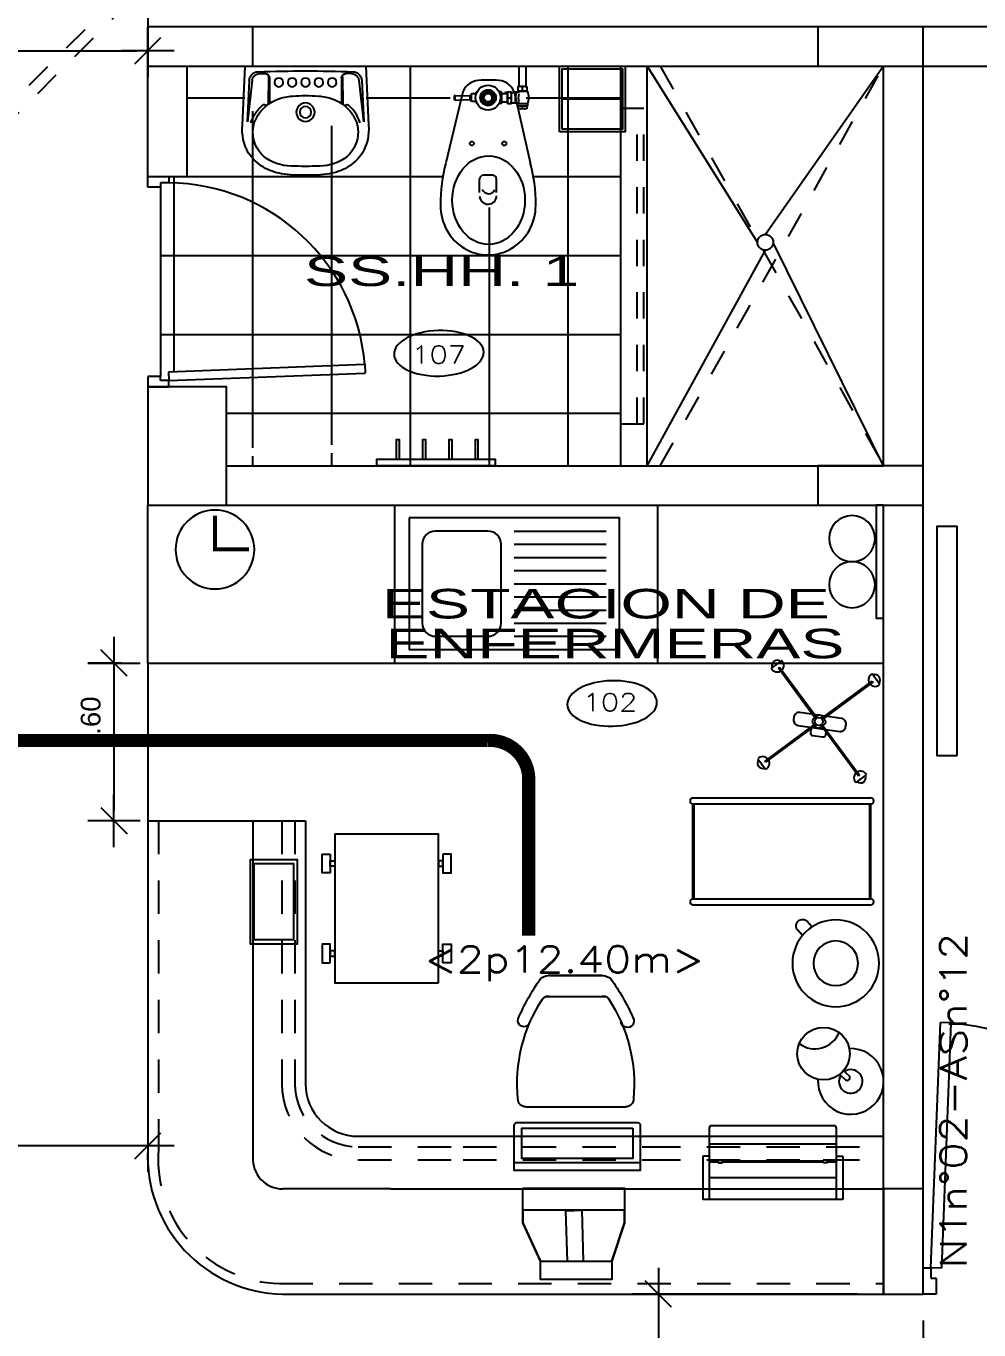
# Model space of a CAD drawing. Header units: millimetres. Extents: x 791 to 2661, y 209 to 602.
# Drawn here: x 1179.718 to 1183.344, y 525.993 to 530.952 of the extents above; entities that cross this region are included whole.
import ezdxf
from ezdxf.enums import TextEntityAlignment as Align

# ---------------------------------------------------------------- set-up
doc = ezdxf.new("R2010")
doc.units = ezdxf.units.MM
doc.header["$LTSCALE"] = 0.1
doc.header["$PDMODE"] = 3
for name, pattern in [('DASHED2', [9.525, 6.35, -3.175]), ('HIDDEN', [9.525, 6.35, -3.175]), ('TRAZOS2', [0.375, 0.25, -0.125])]:
    doc.linetypes.add(name, pattern=pattern)
for name, color, linetype in [('01', 1, 'Continuous'), ('02', 8, 'Continuous'), ('06', 1, 'Continuous'), ('1PROYECCIONES-01', 1, 'HIDDEN'), ('1TEXTO-05', 5, 'Continuous'), ('COLUMNAS', 1, 'Continuous'), ('cOTAS EVACUACION', 1, 'Continuous'), ('Equipamiento', 1, 'Continuous'), ('evacuacion', 70, 'TRAZOS2'), ('N-AMB', 2, 'Continuous'), ('Pisos', 253, 'Continuous'), ('Proyecciones', 9, 'HIDDEN'), ('Puertas', 1, 'Continuous'), ('Sanitarios', 1, 'Continuous'), ('texto seguridad', 120, 'Continuous'), ('Ventana alta', 1, 'DASHED2')]:
    doc.layers.add(name, color=color, linetype=linetype)
doc.styles.add('0', font='romans.SHX', dxfattribs={"width": 1.5})
doc.styles.add('LUNA', font='romans.shx', dxfattribs={"width": 1.5})
doc.styles.add('ROMANS', font='', dxfattribs={"oblique": 1, "height": 0.075})
doc.styles.get('ROMANS').set_extended_font_data('Arial')
doc.dimstyles.new('COTAS 50', dxfattribs={"dimscale": 2, "dimtxt": 1.5, "dimasz": 0.02, "dimexe": 0.05, "dimexo": 0.05, "dimgap": 0.025, "dimtad": 3, "dimzin": 4, "dimdsep": 46, "dimtxsty": 'ROMANS', "dimblk": 'LLL', "dimcen": 0, "dimdle": 0.18, "dimclrd": 256, "dimclre": 1, "dimclrt": 3, "dimadec": 0, "dimazin": 0, "dimtfac": 1, "dimtix": 1, "dimtofl": 0, "dimtmove": 1, "dimatfit": 3, "dimldrblk": 'OPEN90', "dimfxl": 0.18, "dimtolj": 1, "dimtzin": 0, "dimarcsym": 0})

# ---------------------------------------------------------------- blocks, each defined once
blk = doc.blocks.new('A$C75F00277')
at = {"layer": 'Puertas'}
for p, q in [((0, 0.95), (0, 1)), ((0, 1), (0.1, 1)), ((0.1, 1), (0.1, 0.97)), ((0.06, 0.95), (0, 0.95)), ((0.06, 0.97), (0.06, 0.95)), ((0.1, 0.97), (0.06, 0.97)), ((1.0317, 0.106), (0.0985, 0.07)), ((1.0317, 0.106), (1.0333, 0.066)), ((0, 0.05), (0, 0)), ((0.06, 0.05), (0, 0.05)), ((0.06, 0.03), (0.06, 0.05)), ((0.0985, 0.07), (0.1, 0.03)), ((0.1, 0.03), (1.0333, 0.066)), ((0, 0), (0.1, 0)), ((0.1, 0.03), (0.06, 0.03)), ((0.1, 0), (0.1, 0.03))]:
    blk.add_line(p, q, dxfattribs=at)
blk.add_arc((0.0923, 0.0274), 0.9427, 4.7817, 89.5347, dxfattribs=at)
blk = doc.blocks.new('A$C0E812A79')
at = {"layer": 'Puertas', "linetype": 'TRAZOS2', "ltscale": 3}
for p, q in [((0.0668, -0.0182, 0.005), (0.671, 0.5859, 0.005)), ((0.0986, -0.05, 0.005), (0.7028, 0.5541, 0.005)), ((1.7014, -0.05, 0.005), (1.0972, 0.5541, 0.005)), ((1.7332, -0.0182, 0.005), (1.129, 0.5859, 0.005))]:
    blk.add_line(p, q, dxfattribs=at)
at = {"layer": 'Puertas'}
for p, q in [((0.7028, 0.5541, 0.005), (0.671, 0.5859, 0.005)), ((1.0972, 0.5541, 0.005), (1.129, 0.5859, 0.005))]:
    blk.add_line(p, q, dxfattribs=at)
at = {"layer": 'Puertas', "ltscale": 3}
for p, q in [((0, -0.1), (0, 0)), ((0, 0), (0.03, 0)), ((0.03, 0), (0.03, -0.025)), ((1.8, 0), (1.77, 0)), ((1.77, 0), (1.77, -0.025)), ((1.8, -0.1), (1.8, 0)), ((0.03, -0.025), (0.03, -0.025)), ((0.03, -0.025), (0.03, -0.1)), ((0.035, -0.05, 0.005), (0.0668, -0.0182, 0.005)), ((0.0668, -0.0182, 0.005), (0.671, -0.6223, 0.005)), ((1.7332, -0.0182, 0.005), (1.129, -0.6223, 0.005)), ((1.765, -0.05, 0.005), (1.7332, -0.0182, 0.005)), ((1.77, -0.025), (1.77, -0.025)), ((1.77, -0.025), (1.77, -0.1)), ((0.6391, -0.6542, 0.005), (0.035, -0.05, 0.005)), ((1.1609, -0.6542, 0.005), (1.765, -0.05, 0.005)), ((0.03, -0.1), (0, -0.1)), ((1.77, -0.1), (1.8, -0.1)), ((0.671, -0.6223, 0.005), (0.6391, -0.6542, 0.005)), ((1.129, -0.6223, 0.005), (1.1609, -0.6542, 0.005))]:
    blk.add_line(p, q, dxfattribs=at)
at = {"layer": 'Puertas'}
for centre, start, end in [((-0.017, -0.0151, 0.015), 318.5651, 38.3383), ((1.817, -0.0151, 0.015), 141.6617, 221.4349)]:
    blk.add_arc(centre, 0.9176, start, end, dxfattribs=at)
blk = doc.blocks.new('A$C4FD81D01')
for p, q in [((-0.23, 0), (-0.2402, -0.2243)), ((0.23, 0), (-0.23, 0)), ((0.2402, -0.2243), (0.23, 0)), ((-0.1753, -0.028), (-0.1544, -0.028)), ((-0.1404, -0.0423), (-0.1424, -0.1417)), ((-0.1375, -0.045), (-0.1375, -0.1383)), ((0.1375, -0.045), (0.1375, -0.1383)), ((0.1404, -0.0423), (0.1424, -0.1417)), ((0.1753, -0.028), (0.1544, -0.028)), ((-0.2145, -0.0546), (-0.2216, -0.2119)), ((-0.2032, -0.0529), (-0.2208, -0.212)), ((0.2032, -0.0529), (0.2208, -0.212)), ((0.2145, -0.0546), (0.2216, -0.2119))]:
    blk.add_line(p, q)
for points in [[(-0.2072, -0.215, -0.005), (-0.2064, -0.212, -0.121292), (-0.166, -0.1504, -0.007977), (-0.1624, -0.1469)], [(0.2072, -0.215, 0.005), (0.2064, -0.212, 0.121292), (0.166, -0.1504, 0.007977), (0.1624, -0.1469)]]:
    blk.add_lwpolyline(points, format="xyb")
blk.add_lwpolyline([(-0.0496, -0.1137, 0.062677), (-0.1048, -0.1251, 0.110639), (-0.1576, -0.159, 0.120976), (-0.195, -0.2156, 0.061198), (-0.2, -0.25, 0.21707), (-0.1593, -0.342, 0.174983), (-0.0545, -0.3798, 0.010618), (0, -0.381, 0.010618), (0.0545, -0.3798, 0.174983), (0.1593, -0.342, 0.21707), (0.2, -0.25, 0.061198), (0.195, -0.2156, 0.120976), (0.1576, -0.159, 0.110639), (0.1048, -0.1251, 0.062677), (0.0496, -0.1137, 0.017583), (0, -0.112, 0.017583)], format="xyb", close=True)
for centre, radius in [((-0.1015, -0.0615), 0.0165), ((-0.051, -0.0615), 0.0165), ((0, -0.0615), 0.0165), ((0.051, -0.0615), 0.0165), ((0.1015, -0.0615), 0.0165), ((0, -0.175), 0.035), ((0, -0.175), 0.0215)]:
    blk.add_circle(centre, radius)
for centre, radius, start, end in [((-0.1795, -0.0561), 0.035, 92.0079, 177.3947), ((-0.1753, -0.056), 0.028, 90, 173.6889), ((0, -5.1762), 5.1582, 87.9921, 92.0079), ((-0.1545, -0.045), 0.017, 0, 90), ((-0.1544, -0.042), 0.014, 358.8626, 90), ((0.1545, -0.045), 0.017, 90, 180), ((0.1544, -0.042), 0.014, 90, 181.1374), ((0.1753, -0.056), 0.028, 6.3111, 90), ((0.1795, -0.0561), 0.035, 2.6053, 87.9921), ((-0.1583, -0.1513), 0.006, 313.3569, 133.3569), ((-0.1404, -0.1417), 0.002, 178.8626, 305.6381), ((-0.1355, -0.1383), 0.002, 180, 303.2891), ((0.1048, -0.1251), 9e-16, 142.3286, 0), ((0.1355, -0.1383), 0.002, 236.7109, 0), ((0.1404, -0.1417), 0.002, 234.3619, 1.1374), ((0.1583, -0.1513), 0.006, 46.6431, 226.6431), ((-0.0555, -0.2393), 0.1853, 175.3765, 209.0254), ((0.0555, -0.2393), 0.1853, 330.9746, 4.6235), ((-0.0678, -0.2307), 0.1792, 213.3181, 238.9924), ((0.0678, -0.2307), 0.1792, 301.0076, 326.6819), ((-0.0595, -0.2119), 0.1996, 239.7435, 260.7094), ((0.0595, -0.2119), 0.1996, 279.2906, 300.2565), ((-0.0208, -0.0264), 0.389, 259.4967, 266.3449), ((0, 2.5021), 2.9171, 269.1036, 270.8964), ((0.0208, -0.0264), 0.389, 273.6551, 280.5033)]:
    blk.add_arc(centre, radius, start, end)
blk = doc.blocks.new('A$C634057D1')
for p, q in [((0, 0), (0, -0.0778)), ((0.027, 0), (0.027, -0.0778)), ((-0.212, -0.0973), (-0.2772, -0.3682)), ((-0.1591, -0.0988), (-0.162, -0.0988)), ((-0.162, -0.1062), (-0.162, -0.0988)), ((-0.0857, -0.0538), (-0.1421, -0.0538)), ((-0.066, -0.0978), (-0.0744, -0.0978)), ((-0.066, -0.0978), (-0.066, -0.1418)), ((-0.0477, -0.1043), (-0.0505, -0.0965)), ((-0.0472, -0.1043), (-0.0505, -0.0965)), ((-0.043, -0.0973), (-0.028, -0.0973)), ((-0.043, -0.1423), (-0.043, -0.0973)), ((-0.028, -0.1423), (-0.028, -0.0973)), ((-0.0169, -0.0973), (0.0437, -0.3664)), ((0.0331, -0.0948), (-0.0061, -0.0948)), ((-0.0061, -0.0948), (-0.0061, -0.0993)), ((0.0331, -0.0968), (-0.0061, -0.0968)), ((-0.0035, -0.0778), (-0.0035, -0.0948)), ((0.0305, -0.0778), (-0.0035, -0.0778)), ((0.0135, -0.0795), (0.0135, -0.0931)), ((0.0305, -0.0778), (0.0305, -0.0948)), ((0.0331, -0.0948), (0.0331, -0.0968)), ((-0.243, -0.1109), (-0.245, -0.1129)), ((-0.245, -0.1129), (-0.245, -0.1267)), ((-0.243, -0.1287), (-0.245, -0.1267)), ((-0.243, -0.1109), (-0.186, -0.1128)), ((-0.243, -0.1109), (-0.243, -0.1287)), ((-0.243, -0.1287), (-0.186, -0.1268)), ((-0.186, -0.1128), (-0.186, -0.1268)), ((-0.1795, -0.1048), (-0.182, -0.1073)), ((-0.182, -0.1323), (-0.182, -0.1073)), ((-0.1795, -0.1348), (-0.182, -0.1323)), ((-0.162, -0.1048), (-0.1795, -0.1048)), ((-0.1795, -0.1348), (-0.1795, -0.1048)), ((-0.162, -0.1348), (-0.1795, -0.1348)), ((-0.162, -0.1334), (-0.162, -0.1408)), ((-0.1591, -0.1408), (-0.162, -0.1408)), ((-0.066, -0.1418), (-0.0744, -0.1418)), ((-0.066, -0.1043), (-0.043, -0.1043)), ((-0.066, -0.1353), (-0.043, -0.1353)), ((-0.043, -0.1423), (-0.028, -0.1423)), ((-0.0408, -0.1198), (-0.0302, -0.1198)), ((-0.028, -0.0998), (-0.013, -0.0998)), ((-0.028, -0.1398), (-0.013, -0.1398)), ((0.0037, -0.0993), (-0.013, -0.0993)), ((-0.013, -0.0993), (-0.013, -0.1403)), ((0.0037, -0.1403), (-0.013, -0.1403)), ((-0.0061, -0.1403), (-0.0061, -0.1518)), ((0.0331, -0.1428), (-0.0061, -0.1428)), ((0.0331, -0.1428), (0.0331, -0.1518)), ((0.0331, -0.1518), (-0.0061, -0.1518)), ((-0.0035, -0.1518), (-0.0035, -0.1618)), ((0.0305, -0.1618), (-0.0035, -0.1618)), ((0.0135, -0.1535), (0.0135, -0.1601)), ((0.0305, -0.1518), (0.0305, -0.1618)), ((-0.149, -0.4801), (-0.149, -0.4297)), ((-0.099, -0.4147), (-0.134, -0.4147)), ((-0.084, -0.4801), (-0.084, -0.4297))]:
    blk.add_line(p, q)
blk.add_lwpolyline([(-0.1257, -0.1038), (-0.135, -0.1198), (-0.1257, -0.1358), (-0.1073, -0.1358), (-0.098, -0.1198), (-0.1073, -0.1038)], close=True)
for centre, radius in [((-0.1165, -0.1198), 0.0475), ((-0.1165, -0.1198), 0.03), ((-0.1165, -0.1198), 0.029), ((-0.1165, -0.1198), 0.0261), ((-0.1165, -0.1198), 0.024), ((-0.1165, -0.1198), 0.0232), ((-0.1165, -0.1198), 0.016), ((-0.1783, -0.2941), 0.00767), ((-0.0547, -0.2941), 0.00767)]:
    blk.add_circle(centre, radius)
for centre, radius, start, end in [((-0.1462, -0.1253), 0.0716, 87.5781, 156.9604), ((-0.1345, -0.1093), 0.0275, 157.5879, 171.3471), ((-0.0827, -0.1253), 0.0716, 23.0396, 92.4219), ((-0.0962, -0.1149), 0.0304, 7.8129, 34.2621), ((-0.0135, -0.1086), 0.0295, 157.5879, 202.4121), ((-0.0575, -0.1086), 0.0295, 337.5879, 22.4121), ((0.005, -0.1001), 0.0223, 67.5879, 112.4121), ((0.005, -0.0725), 0.0223, 247.5879, 292.4121), ((0.022, -0.1001), 0.0223, 67.5879, 112.4121), ((0.022, -0.0725), 0.0223, 247.5879, 292.4121), ((-0.0134, -0.1198), 0.0519, 333.7158, 26.2842), ((-0.1802, -0.1176), 0.00754, 103.7683, 140.2425), ((-0.1802, -0.122), 0.00754, 219.7575, 256.2317), ((-0.1345, -0.1303), 0.0275, 188.6529, 202.4121), ((-0.0962, -0.1247), 0.0304, 325.7379, 352.1871), ((-0.0135, -0.131), 0.0295, 157.5879, 202.4121), ((-0.0575, -0.131), 0.0295, 337.5879, 22.4121), ((0.0241, -0.1198), 0.0371, 146.4915, 213.5085), ((0.039, -0.1198), 0.0408, 159.1987, 200.8013), ((0.005, -0.1741), 0.0223, 67.5879, 112.4121), ((0.005, -0.1395), 0.0223, 247.5879, 292.4121), ((0.022, -0.1741), 0.0223, 67.5879, 112.4121), ((0.022, -0.1395), 0.0223, 247.5879, 292.4121), ((-0.134, -0.4297), 0.015, 90, 180), ((-0.099, -0.4297), 0.015, 0, 90), ((-0.1165, -0.4921), 0.0326, 184.6982, 357.3718), ((-0.1138, -0.4582), 0.0267, 202.8247, 331.5932)]:
    blk.add_arc(centre, radius, start, end)
blk.add_ellipse((-0.1144, -0.5096), major_axis=(0, -0.1683), ratio=0.821749)
for centre, major_axis, ratio, start_param, end_param in [((-0.1165, -0.5233), (0, -0.3339), 0.543435, 4.229443, 4.728782), ((-0.1165, -0.5233), (0, -0.3339), 0.543435, 1.554403, 2.060025), ((-0.1165, -0.5288), (0, -0.1893), 0.958462, 4.712389, 7.853982)]:
    blk.add_ellipse(centre, major_axis=major_axis, ratio=ratio, start_param=start_param, end_param=end_param)
blk = doc.blocks.new('B-9')
for p, q in [((-0.9681, -0.0646), (-0.6181, -0.0646)), ((-0.9681, -0.1146), (-0.6181, -0.1146)), ((-0.9681, -0.1646), (-0.6181, -0.1646)), ((-0.9681, -0.2146), (-0.6181, -0.2146)), ((-0.9681, -0.2146), (-0.6181, -0.2146)), ((-0.9681, -0.2646), (-0.6181, -0.2646)), ((-0.9681, -0.3146), (-0.6181, -0.3146)), ((-0.9681, -0.3646), (-0.6181, -0.3646)), ((-0.9681, -0.4146), (-0.6181, -0.4146)), ((-0.9681, -0.4646), (-0.6181, -0.4646))]:
    blk.add_line(p, q)
blk.add_lwpolyline([(-1.3681, -0.0146), (-1.3681, -0.5146), (-0.5681, -0.5146), (-0.5681, -0.0146)], close=True)
blk.add_lwpolyline([(-1.3181, -0.1146), (-1.3181, -0.4146, 0.414214), (-1.2681, -0.4646), (-1.0681, -0.4646, 0.414214), (-1.0181, -0.4146), (-1.0181, -0.1146, 0.414214), (-1.0681, -0.0646), (-1.2681, -0.0646, 0.414214)], format="xyb", close=True)
blk = doc.blocks.new('MP-1')
at = {"layer": 'Equipamiento'}
blk.add_line((0.115, 0), (0.115, -0.23), dxfattribs=at)
for points in [[(-0.01, -0.24), (0.24, -0.24), (0.24, 0.01), (-0.01, 0.01)], [(0, -0.23), (0.23, -0.23), (0.23, 0), (0, 0)]]:
    blk.add_lwpolyline(points, close=True, dxfattribs=at)
blk = doc.blocks.new('MC-34')
for p, q in [((-0.025, 0.05), (-0.1, 0.05)), ((-0.025, -0.05), (-0.1, -0.05)), ((-0.025, -0.15), (-0.1, -0.15))]:
    blk.add_line(p, q)
blk.add_lwpolyline([(0, -0.225), (0, 0.225), (-0.025, 0.225), (-0.025, -0.225)], close=True)
for points in [[(-0.025, 0.15), (-0.1, 0.15), (-0.1, 0.14), (-0.025, 0.14)], [(-0.025, 0.05), (-0.1, 0.05), (-0.1, 0.04), (-0.025, 0.04)], [(-0.025, -0.05), (-0.1, -0.05), (-0.1, -0.06), (-0.025, -0.06)], [(-0.025, -0.15), (-0.1, -0.15), (-0.1, -0.16), (-0.025, -0.16)]]:
    blk.add_lwpolyline(points)
blk = doc.blocks.new('A$C34EA66F1')
at = {"layer": 'Equipamiento', "rotation": 180}
blk.add_blockref('MC-34', (0, 0.225), dxfattribs=at)
blk = doc.blocks.new('O-20')
at = {"const_width": 0.015}
blk.add_lwpolyline([(0.1295, 0), (0.0007, 0), (0.0007, 0.1295)], dxfattribs=at)
blk.add_circle((0, 0), 0.15)
blk = doc.blocks.new('A$C3FA5206A')
at = {"layer": 'Equipamiento'}
blk.add_blockref('O-20', (0.15, 0.15), dxfattribs=at)
blk = doc.blocks.new('MA-12')
for points in [[(0.0891, 0.4803), (0.1723, 0.4803), (0.1723, 0.5162), (0.0891, 0.5162)], [(0.1189, 0.46), (0.1425, 0.46), (0.1425, 0.4803), (0.1189, 0.4803)], [(0.5709, 0.4803), (0.4877, 0.4803), (0.4877, 0.5162), (0.5709, 0.5162)], [(0.5411, 0.46), (0.5175, 0.46), (0.5175, 0.4803), (0.5411, 0.4803)], [(0, 0), (0.66, 0), (0.66, 0.46), (0, 0.46)], [(0.0891, -0.0203), (0.1723, -0.0203), (0.1723, -0.0562), (0.0891, -0.0562)], [(0.1189, 0), (0.1425, 0), (0.1425, -0.0203), (0.1189, -0.0203)], [(0.5709, -0.0203), (0.4877, -0.0203), (0.4877, -0.0562), (0.5709, -0.0562)], [(0.5411, 0), (0.5175, 0), (0.5175, -0.0203), (0.5411, -0.0203)]]:
    blk.add_lwpolyline(points, close=True)
blk = doc.blocks.new('MA-45')
at = {"layer": 'Equipamiento'}
for p, q in [((-0.614, 0.1082), (-0.614, 0.8582)), ((-0.589, 0.1082), (-0.589, 0.8582)), ((-0.189, 0.8582), (-0.589, 0.8582)), ((-0.589, 0.1132), (-0.589, 0.8532)), ((-0.189, 0.8532), (-0.589, 0.8532)), ((-0.189, 0.1082), (-0.189, 0.8582)), ((-0.164, 0.1082), (-0.164, 0.8582)), ((-0.189, 0.1132), (-0.589, 0.1132)), ((-0.189, 0.1082), (-0.589, 0.1082))]:
    blk.add_line(p, q, dxfattribs=at)
for centre, start, end in [((-0.6015, 0.8582), 0, 180), ((-0.1765, 0.8582), 0, 180), ((-0.6015, 0.1082), 180, 0), ((-0.1765, 0.1082), 180, 0)]:
    blk.add_arc(centre, 0.0125, start, end, dxfattribs=at)
blk = doc.blocks.new('MC-19')
at = {"layer": 'Equipamiento'}
for p, q in [((0.2192, 0.631), (0.2193, 0.6328)), ((0.2193, 0.6328), (0.2193, 0.6329)), ((0.2193, 0.6328), (0.2193, 0.6328)), ((0.2193, 0.6328), (0.2193, 0.6328)), ((0.2193, 0.6328), (0.2193, 0.6328)), ((0.2193, 0.6328), (0.2193, 0.6328)), ((0.2193, 0.6328), (0.2193, 0.6328)), ((0.2193, 0.631), (0.2193, 0.2528)), ((0.2193, 0.6265), (0.2193, 0.2528)), ((-0.2807, 0.5428), (-0.2807, 0.5476)), ((-0.2807, 0.5428), (-0.2807, 0.5476)), ((-0.1999, 0.5569), (-0.1999, 0.3287)), ((-0.1999, 0.5433), (-0.1999, 0.5569)), ((-0.1999, 0.5569), (-0.1999, 0.5433)), ((-0.2807, 0.5428), (-0.2807, 0.3381)), ((-0.2807, 0.3428), (-0.2807, 0.5428)), ((-0.1999, 0.3287), (-0.1999, 0.3423)), ((0.2192, 0.2549), (0.2193, 0.2528)), ((0.2193, 0.2528), (0.2193, 0.2528)), ((0.2193, 0.2528), (0.2193, 0.2528))]:
    blk.add_line(p, q, dxfattribs=at)
for centre, radius, start, end in [((0.223, -0.1203), 0.8522, 113.3968, 125.1108), ((0.1325, 0.0765), 0.5891, 84.4739, 123.231), ((-0.1086, 0.6393), 0.0236, 303.1845, 106.8589), ((0.1893, 0.6328), 0.03, 360, 90), ((-0.2266, 0.5403), 0.0546, 137.9119, 172.2735), ((-0.1803, 0.5516), 0.0202, 119.4922, 164.7641), ((-0.2009, 0.3564), 0.0819, 192.9593, 215.4027), ((0.2133, 0.9796), 0.8253, 234.3541, 246.1472), ((-0.1809, 0.3337), 0.0196, 194.7611, 241.3534), ((0.1341, 0.8152), 0.595, 236.6607, 275.3215), ((-0.1074, 0.2459), 0.0248, 238.2031, 80.9634), ((0.1893, 0.2528), 0.03, 270, 0)]:
    blk.add_arc(centre, radius, start, end, dxfattribs=at)
blk = doc.blocks.new('M-73')
at = {"layer": 'Equipamiento'}
for points in [[(0, 0), (0.1535, 0), (0.1535, -0.18), (0, -0.18), (-0.1665, -0.18), (-0.1665, 0)], [(0, -0.165), (0.1385, -0.165), (0.1385, -0.015), (0, -0.015), (-0.1515, -0.015), (-0.1515, -0.165)]]:
    blk.add_lwpolyline(points, close=True, dxfattribs=at)
blk = doc.blocks.new('A$C1F8E5FE1')
at = {"layer": 'Equipamiento'}
blk.add_lwpolyline([(0.2716, 0.4636), (0.4579, 0.1239), (0.3422, 0.0604), (0.1916, 0.0335), (0.1305, 0), (0, 0.2378), (0.0611, 0.2714), (0.1558, 0.4001), (0.2716, 0.4636)], dxfattribs=at)
for points in [[(0.1982, 0.4233), (0.1558, 0.4001), (0.0611, 0.2714), (0.1916, 0.0335), (0.3422, 0.0604), (0.3845, 0.0836)], [(0.3062, 0.2264), (0.1395, 0.1284), (0.1091, 0.1801), (0.2757, 0.2782)]]:
    blk.add_lwpolyline(points, close=True, dxfattribs=at)
blk = doc.blocks.new('A$C2CD22234')
at = {"layer": 'Equipamiento'}
blk.add_line((0.03, 0.482), (0.03, 0), dxfattribs=at)
blk.add_lwpolyline([(0.1798, 0.01), (0.1798, 0.472, 0.414214), (0.1698, 0.482), (0, 0.482), (0, 0), (0.1698, 0, 0.414214), (0.1798, 0.01, 1)], format="xyb", dxfattribs=at)
blk.add_lwpolyline([(0.1598, 0.03), (0.044, 0.03), (0.044, 0.452), (0.1598, 0.452)], close=True, dxfattribs=at)
blk = doc.blocks.new('O-27')
at = {"layer": 'Equipamiento'}
for p, q in [((-0.2685, 0.1835), (-0.2685, 0.2092)), ((-0.2685, 0.2092), (-0.1031, 0.2092)), ((-0.1031, -0.3242), (-0.1031, 0.2092)), ((-0.3849, 0.1735), (-0.3849, -0.2885)), ((-0.1031, 0.1835), (-0.3749, 0.1835)), ((-0.3148, 0.1835), (-0.3148, -0.2985)), ((-0.253, 0.1501), (-0.253, 0.1335)), ((-0.2423, 0.1501), (-0.253, 0.1501)), ((-0.2498, 0.1835), (-0.2498, 0.1501)), ((-0.2466, 0.1835), (-0.2466, 0.1501)), ((-0.2423, 0.1501), (-0.2423, 0.1335)), ((-0.1859, -0.2985), (-0.1859, 0.1835)), ((-0.2423, 0.1335), (-0.253, 0.1335)), ((-0.2498, 0.1335), (-0.2498, -0.2485)), ((-0.2466, 0.1335), (-0.2466, -0.2485)), ((-0.2423, -0.2485), (-0.253, -0.2485)), ((-0.253, -0.2651), (-0.253, -0.2485)), ((-0.2423, -0.2651), (-0.253, -0.2651)), ((-0.2498, -0.2651), (-0.2498, -0.2985)), ((-0.2466, -0.2651), (-0.2466, -0.2985)), ((-0.2423, -0.2651), (-0.2423, -0.2485)), ((-0.3749, -0.2985), (-0.1031, -0.2985)), ((-0.2685, -0.2985), (-0.2685, -0.3242)), ((-0.2685, -0.3242), (-0.1031, -0.3242))]:
    blk.add_line(p, q, dxfattribs=at)
for centre, start, end in [((-0.3749, 0.1735), 90, 180), ((-0.3749, -0.2885), 180, 270)]:
    blk.add_arc(centre, 0.01, start, end, dxfattribs=at)
blk = doc.blocks.new('EM-4')
for p, q in [((-0.1414, 0.2323), (-0.1816, 0.2026)), ((-0.1541, 0.2033), (-0.1501, 0.2062)), ((-0.015, 0.0148), (-0.1541, 0.2033)), ((-0.011, 0.0178), (-0.1501, 0.2062)), ((0.0148, 0.015), (0.2033, 0.1541)), ((0.0178, 0.011), (0.2062, 0.1501)), ((0.2323, 0.1414), (0.2026, 0.1816)), ((0.2033, 0.1541), (0.2062, 0.1501)), ((-0.0235, 0.0086), (-0.025, -0.0013)), ((-0.0013, 0.025), (-0.0235, 0.0086)), ((0.0086, 0.0235), (-0.0013, 0.025)), ((0.0192, 0.0091), (0.0086, 0.0235)), ((0.0192, 0.0091), (0.025, 0.0013)), ((0.0235, -0.0086), (0.025, 0.0013)), ((-0.0178, -0.011), (-0.2062, -0.1501)), ((-0.0148, -0.015), (-0.2033, -0.1541)), ((-0.025, -0.0013), (-0.0086, -0.0235)), ((0.0013, -0.025), (-0.0086, -0.0235)), ((0.0013, -0.025), (0.0235, -0.0086)), ((0.011, -0.0178), (0.1501, -0.2062)), ((0.015, -0.0148), (0.1541, -0.2033)), ((-0.2323, -0.1414), (-0.2026, -0.1816)), ((-0.2033, -0.1541), (-0.2062, -0.1501)), ((0.1414, -0.2323), (0.1816, -0.2026)), ((0.1541, -0.2033), (0.1501, -0.2062))]:
    blk.add_line(p, q)
for points in [[(-0.0205, -0.1018), (-0.0106, -0.1032, 0.414214), (0.0121, -0.0862), (0.0349, 0.0721, 0.414214), (0.0179, 0.0948), (0.008, 0.0962, 0.414214), (-0.0146, 0.0792), (-0.0374, -0.0791, 0.414214)], [(-0.0501, -0.0268), (-0.0402, -0.0282, 0.414214), (-0.0289, -0.0197), (-0.0232, 0.0199, 0.414214), (-0.0316, 0.0312), (-0.0415, 0.0326, 0.414214), (-0.0529, 0.0241), (-0.0586, -0.0155, 0.414214)]]:
    blk.add_lwpolyline(points, format="xyb", close=True)
blk.add_circle((0, 0), 0.0155)
for centre, radius, start, end in [((-0.1585, 0.2134), 0.025, 204.8207, 300.6994), ((-0.1585, 0.2134), 0.02, 50.9829, 201.8628), ((-0.1585, 0.2134), 0.025, 312.1777, 48.0251), ((0.2134, 0.1585), 0.025, 114.8207, 210.6994), ((0.2134, 0.1585), 0.02, 320.9829, 111.8628), ((0.2134, 0.1585), 0.025, 222.1777, 318.0251), ((-0.2134, -0.1585), 0.02, 140.9829, 291.8628), ((-0.2134, -0.1585), 0.025, 42.1777, 138.0251), ((-0.2134, -0.1585), 0.025, 294.8207, 30.6994), ((0.1585, -0.2134), 0.025, 132.1777, 228.0251), ((0.1585, -0.2134), 0.025, 24.8207, 120.6994), ((0.1585, -0.2134), 0.02, 230.9829, 21.8628)]:
    blk.add_arc(centre, radius, start, end)
blk = doc.blocks.new('A$C05973EBA')
at = {"layer": 'Equipamiento', "color": 2}
blk.add_blockref('EM-4', (0.2334, 0.2334), dxfattribs=at)
blk = doc.blocks.new('D-7')
blk.add_lwpolyline([(-0.2221, 0.0832), (-0.2361, 0.1039, 0.414214), (-0.2708, 0.1106), (-0.2708, 0.1106, 0.414214), (-0.2776, 0.0759), (-0.2636, 0.0552)], format="xyb", close=True)
for radius in [0.165, 0.085]:
    blk.add_circle((-0.1505, -0.0676), radius)
blk = doc.blocks.new('A$C13DF0C86')
at = {"layer": 'Equipamiento'}
blk.add_lwpolyline([(-0.1269, 0.1202), (0.3022, 0.1202), (0.3022, 0.0915), (-0.1269, 0.0915)], close=True, dxfattribs=at)
for centre in [(0, 0), (0.1753, 0)]:
    blk.add_circle(centre, 0.0876, dxfattribs=at)
blk = doc.blocks.new('N-5')
at = {"layer": 'Equipamiento'}
blk.add_lwpolyline([(0.0492, -0.0182), (0.0485, -0.0188, 0.414214), (0.0475, -0.0324), (0.0668, -0.0544), (0.0819, -0.0411), (0.0627, -0.0191, 0.414214)], format="xyb", close=True, dxfattribs=at)
blk.add_circle((0.1353, -0.127), 0.1, dxfattribs=at)
for centre, radius, start, end in [((0.0437, -0.0106), 0.125, 350.0665, 266.2743), ((0.0437, -0.0106), 0.045, 322.2959, 296.373), ((0.1551, -0.2484), 0.1, 47.2008, 151.3076)]:
    blk.add_arc(centre, radius, start, end, dxfattribs=at)
blk = doc.blocks.new('LLL')
for p, q in [((0, 2.5), (0, -2.5)), ((2.5, 0), (-2.5, 0))]:
    blk.add_line(p, q)
at = {"color": 3}
blk.add_line((-1.25, -1.25), (1.25, 1.25), dxfattribs=at)
at = {"layer": 'Defpoints', "color": 0, "linetype": 'ByBlock'}
blk.add_point((0, 0), dxfattribs=at)
blk.add_point((0, 0), dxfattribs=at)
blk = doc.blocks.new('*D320')
at = {"layer": 'cOTAS EVACUACION', "color": 1, "lineweight": -2, "ltscale": 0.15, "transparency": 16777216}
for p, q in [((1178.3814, 531.1291), (1178.3814, 530.7578)), ((1180.1814, 531.1291), (1180.1814, 530.7578))]:
    blk.add_line(p, q, dxfattribs=at)
at = {"layer": 'cOTAS EVACUACION', "lineweight": -2, "ltscale": 0.15, "transparency": 16777216}
blk.add_line((1178.4214, 530.8578), (1180.1414, 530.8578), dxfattribs=at)
at = {"layer": 'Defpoints', "color": 0, "ltscale": 0.15, "transparency": 16777216}
for p in [(1178.3814, 531.2291), (1180.1814, 531.2291), (1180.1814, 530.8578)]:
    blk.add_point(p, dxfattribs=at)
at = {"layer": 'cOTAS EVACUACION', "lineweight": -2, "ltscale": 0.15, "transparency": 16777216, "xscale": 0.04, "yscale": 0.04, "zscale": 0.04, "rotation": 180}
blk.add_blockref('LLL', (1178.3814, 530.8578), dxfattribs=at)
at = {"layer": 'cOTAS EVACUACION', "lineweight": -2, "ltscale": 0.15, "transparency": 16777216, "xscale": 0.04, "yscale": 0.04, "zscale": 0.04}
blk.add_blockref('LLL', (1180.1814, 530.8578), dxfattribs=at)
at = {"layer": 'cOTAS EVACUACION', "color": 3, "ltscale": 0.15, "transparency": 16777216, "insert": (1179.4616, 530.9522), "char_height": 0.075, "attachment_point": 5, "style": 'ROMANS'}
blk.add_mtext('\\A1;1.80', dxfattribs=at)
blk = doc.blocks.new('_OPEN90')
at = {"color": 0, "linetype": 'ByBlock', "ltscale": 0.7}
for p, q in [((0, 0), (-1, 0)), ((-0.5, 0.5), (0, 0)), ((0, 0), (-0.5, -0.5))]:
    blk.add_line(p, q, dxfattribs=at)
blk = doc.blocks.new('*D321')
at = {"layer": 'cOTAS EVACUACION', "color": 1, "lineweight": -2, "ltscale": 0.15, "transparency": 16777216}
for p, q in [((1180.0814, 528.5291), (1179.9525, 528.5291)), ((1180.0814, 527.9291), (1179.9525, 527.9291))]:
    blk.add_line(p, q, dxfattribs=at)
at = {"layer": 'cOTAS EVACUACION', "lineweight": -2, "ltscale": 0.15, "transparency": 16777216}
blk.add_line((1180.0525, 528.4891), (1180.0525, 527.9691), dxfattribs=at)
at = {"layer": 'Defpoints', "color": 0, "ltscale": 0.15, "transparency": 16777216}
for p in [(1180.1814, 528.5291), (1180.0525, 527.9291), (1180.1814, 527.9291)]:
    blk.add_point(p, dxfattribs=at)
at = {"layer": 'cOTAS EVACUACION', "lineweight": -2, "ltscale": 0.15, "transparency": 16777216, "xscale": 0.04, "yscale": 0.04, "zscale": 0.04}
for p, rotation in [((1180.0525, 528.5291), 90), ((1180.0525, 527.9291), 270)]:
    blk.add_blockref('LLL', p, dxfattribs=dict(at, rotation=rotation))
at = {"layer": 'cOTAS EVACUACION', "color": 3, "ltscale": 0.15, "transparency": 16777216, "insert": (1179.9642, 528.3286), "char_height": 0.075, "attachment_point": 5, "rotation": 90, "style": 'ROMANS'}
blk.add_mtext('\\A1;.60', dxfattribs=at)
blk = doc.blocks.new('*D323')
at = {"layer": 'cOTAS EVACUACION', "color": 1, "lineweight": -2, "ltscale": 0.15, "transparency": 16777216}
for p, q in [((1183.1314, 526.0291), (1183.1314, 525.7457)), ((1184.1314, 526.0291), (1184.1314, 525.7457))]:
    blk.add_line(p, q, dxfattribs=at)
at = {"layer": 'cOTAS EVACUACION', "lineweight": -2, "ltscale": 0.15, "transparency": 16777216}
blk.add_line((1183.1714, 525.8457), (1184.0914, 525.8457), dxfattribs=at)
at = {"layer": 'Defpoints', "color": 0, "ltscale": 0.15, "transparency": 16777216}
for p in [(1183.1314, 526.1291), (1184.1314, 526.1291), (1184.1314, 525.8457)]:
    blk.add_point(p, dxfattribs=at)
at = {"layer": 'cOTAS EVACUACION', "lineweight": -2, "ltscale": 0.15, "transparency": 16777216, "xscale": 0.04, "yscale": 0.04, "zscale": 0.04, "rotation": 180}
blk.add_blockref('LLL', (1183.1314, 525.8457), dxfattribs=at)
at = {"layer": 'cOTAS EVACUACION', "lineweight": -2, "ltscale": 0.15, "transparency": 16777216, "xscale": 0.04, "yscale": 0.04, "zscale": 0.04}
blk.add_blockref('LLL', (1184.1314, 525.8457), dxfattribs=at)
at = {"layer": 'cOTAS EVACUACION', "color": 3, "ltscale": 0.15, "transparency": 16777216, "insert": (1183.7393, 525.9405), "char_height": 0.075, "attachment_point": 5, "style": 'ROMANS'}
blk.add_mtext('\\A1;1.00', dxfattribs=at)
blk = doc.blocks.new('*D325')
at = {"layer": 'cOTAS EVACUACION', "color": 1, "lineweight": -2, "ltscale": 0.15, "transparency": 16777216}
for p, q in [((1182.8814, 526.1291), (1182.0241, 526.1291)), ((1182.8814, 523.8424), (1182.0241, 523.8424))]:
    blk.add_line(p, q, dxfattribs=at)
at = {"layer": 'cOTAS EVACUACION', "lineweight": -2, "ltscale": 0.15, "transparency": 16777216}
blk.add_line((1182.1241, 526.0891), (1182.1241, 523.8824), dxfattribs=at)
at = {"layer": 'Defpoints', "color": 0, "ltscale": 0.15, "transparency": 16777216}
for p in [(1182.9814, 526.1291), (1182.1241, 523.8424), (1182.9814, 523.8424)]:
    blk.add_point(p, dxfattribs=at)
at = {"layer": 'cOTAS EVACUACION', "lineweight": -2, "ltscale": 0.15, "transparency": 16777216, "xscale": 0.04, "yscale": 0.04, "zscale": 0.04}
for p, rotation in [((1182.1241, 526.1291), 90), ((1182.1241, 523.8424), 270)]:
    blk.add_blockref('LLL', p, dxfattribs=dict(at, rotation=rotation))
at = {"layer": 'cOTAS EVACUACION', "color": 3, "ltscale": 0.15, "transparency": 16777216, "insert": (1182.0358, 524.9858), "char_height": 0.075, "attachment_point": 5, "rotation": 90, "style": 'ROMANS'}
blk.add_mtext('\\A1;2.29', dxfattribs=at)
blk = doc.blocks.new('*D326')
at = {"layer": 'cOTAS EVACUACION', "color": 1, "lineweight": -2, "ltscale": 0.15, "transparency": 16777216}
for p, q in [((1178.4502, 526.9612), (1178.4502, 526.5929)), ((1180.1814, 526.8291), (1180.1814, 526.5929))]:
    blk.add_line(p, q, dxfattribs=at)
at = {"layer": 'cOTAS EVACUACION', "lineweight": -2, "ltscale": 0.15, "transparency": 16777216}
blk.add_line((1180.1414, 526.6929), (1178.4902, 526.6929), dxfattribs=at)
at = {"layer": 'Defpoints', "color": 0, "ltscale": 0.15, "transparency": 16777216}
for p in [(1178.4502, 527.0612), (1180.1814, 526.9291), (1178.4502, 526.6929)]:
    blk.add_point(p, dxfattribs=at)
at = {"layer": 'cOTAS EVACUACION', "lineweight": -2, "ltscale": 0.15, "transparency": 16777216, "xscale": 0.04, "yscale": 0.04, "zscale": 0.04, "rotation": 180}
blk.add_blockref('LLL', (1178.4502, 526.6929), dxfattribs=at)
at = {"layer": 'cOTAS EVACUACION', "lineweight": -2, "ltscale": 0.15, "transparency": 16777216, "xscale": 0.04, "yscale": 0.04, "zscale": 0.04}
blk.add_blockref('LLL', (1180.1814, 526.6929), dxfattribs=at)
at = {"layer": 'cOTAS EVACUACION', "color": 3, "ltscale": 0.15, "transparency": 16777216, "insert": (1179.3158, 526.7812), "char_height": 0.075, "attachment_point": 5, "style": 'ROMANS'}
blk.add_mtext('\\A1;1.73', dxfattribs=at)

msp = doc.modelspace()

# ---------------------------------------------------------------- linework, layer by layer
at = {"layer": '01'}
for p, q in [((1181.9814, 529.2791), (1181.9814, 530.7991)), ((1182.0814, 529.2791), (1182.0814, 530.7991))]:
    msp.add_line(p, q, dxfattribs=at)
at = {"layer": '02', "lineweight": -2}
for p, q in [((1180.1814, 528.5291), (1180.1814, 529.1291)), ((1180.1814, 528.5291), (1182.9814, 528.5291)), ((1180.1814, 528.5291), (1180.1814, 526.6568)), ((1180.1814, 527.9291), (1180.7814, 527.9291)), ((1180.1814, 527.9291), (1180.1814, 526.9291)), ((1180.1814, 527.9291), (1180.7814, 527.9291)), ((1180.1814, 527.9291), (1180.4814, 527.9291)), ((1180.1814, 527.9291), (1180.1814, 526.6781)), ((1180.1814, 527.9291), (1180.4814, 527.9291)), ((1180.4814, 527.9291), (1180.7814, 527.9291)), ((1180.4814, 527.9291), (1180.7814, 527.9291)), ((1180.5814, 527.9291), (1180.5814, 526.6508)), ((1180.5814, 527.9291), (1180.5814, 526.6508)), ((1180.7814, 527.9291), (1180.7814, 527.1777)), ((1180.7814, 527.9291), (1180.7814, 526.9291)), ((1180.7814, 527.9291), (1180.7814, 526.9291)), ((1180.9814, 526.7291), (1182.9814, 526.7291)), ((1180.9814, 526.7291), (1182.9814, 526.7291)), ((1181.2299, 526.7291), (1182.9814, 526.7291)), ((1181.1056, 526.5291), (1180.6949, 526.5291)), ((1181.1056, 526.5291), (1180.6949, 526.5291)), ((1181.1056, 526.5291), (1182.9814, 526.5291)), ((1181.1056, 526.5291), (1182.9814, 526.5291)), ((1180.6936, 526.1291), (1181.9018, 526.1293)), ((1180.6936, 526.1291), (1182.9814, 526.1291)), ((1180.6936, 526.1291), (1182.9814, 526.1291)), ((1180.9814, 526.1291), (1182.9814, 526.1291))]:
    msp.add_line(p, q, dxfattribs=at)
for centre, radius, start, end in [((1180.9814, 526.9291), 0.2, 180, 270), ((1180.9814, 526.9291), 0.2, 180, 270), ((1180.7044, 526.6527), 0.5237, 177.2184, 268.8176), ((1180.7044, 526.6527), 0.5237, 177.2184, 268.8176), ((1180.695, 526.643), 0.1139, 176.0885, 269.9475), ((1180.695, 526.643), 0.1139, 176.0885, 269.9475)]:
    msp.add_arc(centre, radius, start, end, dxfattribs=at)
at = {"layer": '06'}
for p, q in [((1180.1814, 530.3791), (1180.1814, 530.9491)), ((1185.9314, 530.9491), (1180.1814, 530.9491)), ((1180.3314, 530.3791), (1180.3314, 530.7991)), ((1180.3314, 530.7991), (1182.9814, 530.7991)), ((1182.9814, 529.2791), (1182.9814, 530.7991)), ((1183.1314, 526.1291), (1183.1314, 530.7991)), ((1183.1314, 530.7991), (1185.7814, 530.7991)), ((1180.1814, 530.3791), (1180.3314, 530.3791)), ((1180.4814, 529.2791), (1182.9814, 529.2791)), ((1180.1814, 529.1291), (1182.9814, 529.1291)), ((1182.9814, 526.1291), (1182.9814, 529.1291)), ((1182.9814, 526.1291), (1183.1314, 526.1291))]:
    msp.add_line(p, q, dxfattribs=at)
msp.add_lwpolyline([(1180.4814, 529.2791), (1180.4814, 529.5791), (1180.1814, 529.5791), (1180.1814, 529.1291)], dxfattribs=at)
at = {"layer": '1PROYECCIONES-01', "ltscale": 0.2}
for p, q in [((1180.2214, 527.9291), (1180.2214, 526.6668)), ((1180.6914, 527.9291), (1180.6914, 526.9291)), ((1180.7414, 527.9291), (1180.7414, 526.9291)), ((1180.9814, 526.6891), (1181.3814, 526.6891)), ((1181.3814, 526.6891), (1182.0814, 526.6891)), ((1182.0814, 526.6891), (1182.9814, 526.6891)), ((1180.9814, 526.6391), (1181.3814, 526.6391)), ((1181.3814, 526.6391), (1182.0814, 526.6391)), ((1182.0814, 526.6391), (1182.9814, 526.6391)), ((1180.6823, 526.1691), (1182.9814, 526.1691))]:
    msp.add_line(p, q, dxfattribs=at)
for centre, radius, start, end in [((1180.9814, 526.9291), 0.29, 180, 270), ((1180.9814, 526.9291), 0.24, 180, 270), ((1180.694, 526.6422), 0.4733, 177.0234, 268.589)]:
    msp.add_arc(centre, radius, start, end, dxfattribs=at)
at = {"layer": 'COLUMNAS', "ltscale": 0.15}
for points in [[(1180.1814, 530.9491), (1180.1814, 530.7991), (1180.5814, 530.7991), (1180.5814, 530.9491)], [(1183.1314, 530.7991), (1183.1314, 530.9491), (1182.7314, 530.9491), (1182.7314, 530.7991)], [(1180.4814, 529.5791), (1180.1814, 529.5791), (1180.1814, 529.1291), (1180.4814, 529.1291)], [(1182.7314, 529.2791), (1182.7314, 529.1291), (1183.1314, 529.1291), (1183.1314, 529.2791)], [(1183.1314, 526.5291), (1182.9814, 526.5291), (1182.9814, 526.1291), (1183.1314, 526.1291)]]:
    msp.add_lwpolyline(points, close=True, dxfattribs=at)
at = {"layer": 'Equipamiento'}
for p, q in [((1181.1216, 528.5291), (1181.1216, 529.1291)), ((1182.1216, 528.5291), (1182.1216, 529.1291))]:
    msp.add_line(p, q, dxfattribs=at)
at = {"layer": 'Equipamiento', "lineweight": -2}
msp.add_lwpolyline([(1183.2617, 528.1779), (1183.2617, 529.0483), (1183.1841, 529.0483), (1183.1841, 528.1779)], close=True, dxfattribs=at)
at = {"layer": 'evacuacion', "linetype": 'DASHED2', "ltscale": 0.2, "const_width": 0.05}
msp.add_lwpolyline([(1181.6309, 527.4922), (1181.6309, 528.0825, 0.445564), (1181.4721, 528.2345), (1179.5977, 528.2345, 0.345053), (1179.2814, 527.9866, 0.840651)], format="xyb", dxfattribs=at)
at = {"layer": 'N-AMB', "ltscale": 0.5, "extrusion": (0, 0, -1)}
for centre in [(1181.2889, 529.7073), (1181.9483, 528.3753)]:
    msp.add_ellipse(centre, major_axis=(-0.1707, -0.0044), ratio=0.506987, dxfattribs=at)
at = {"layer": 'Pisos'}
for p, q in [((1181.1814, 529.2791), (1181.1814, 530.7991)), ((1181.7814, 529.2791), (1181.7814, 530.7991)), ((1180.3314, 530.6791), (1180.5508, 530.6791)), ((1181.0119, 530.6791), (1181.3319, 530.6791)), ((1181.6215, 530.6791), (1181.9814, 530.6791)), ((1180.5814, 529.981), (1180.5814, 530.6274)), ((1180.8814, 529.7214), (1180.8814, 530.5717)), ((1180.2814, 529.6359), (1180.2814, 530.3791)), ((1180.3314, 530.3791), (1181.3081, 530.3791)), ((1181.6443, 530.3791), (1181.9814, 530.3791)), ((1180.2294, 530.3391), (1180.2294, 529.6191)), ((1181.4814, 529.2791), (1181.4814, 530.2611)), ((1180.2294, 530.0791), (1181.9814, 530.0791)), ((1180.2814, 530.0547), (1180.2814, 530.0791)), ((1180.5814, 529.3475), (1180.5814, 529.981)), ((1180.2294, 529.7791), (1180.8384, 529.7791)), ((1180.8384, 529.7791), (1181.9814, 529.7791)), ((1180.8814, 529.3591), (1180.8814, 529.7214)), ((1180.4814, 529.4791), (1180.988, 529.4791)), ((1180.988, 529.4791), (1181.9814, 529.4791)), ((1180.5814, 529.2791), (1180.5814, 529.3155)), ((1180.8814, 529.2791), (1180.8814, 529.327))]:
    msp.add_line(p, q, dxfattribs=at)
at = {"layer": 'Proyecciones', "ltscale": 0.15}
for p, q in [((1182.1314, 529.2791), (1182.9814, 530.7991)), ((1182.1314, 530.7991), (1182.9814, 529.2791))]:
    msp.add_line(p, q, dxfattribs=at)
at = {"layer": 'Sanitarios', "color": 8}
for p, q in [((1182.0814, 530.7991), (1182.5014, 530.1291)), ((1182.9814, 530.7991), (1182.5314, 530.1591)), ((1182.9814, 529.2791), (1182.5614, 530.1291)), ((1182.0814, 529.2791), (1182.5314, 530.0991))]:
    msp.add_line(p, q, dxfattribs=at)
msp.add_circle((1182.5314, 530.1291), 0.03, dxfattribs=at)
at = {"layer": 'Ventana alta', "linetype": 'DASHED2', "ltscale": 0.15}
for p, q in [((1181.9814, 530.6391), (1182.0689, 530.6391)), ((1182.0439, 529.4391), (1182.0439, 530.6391)), ((1182.0689, 529.4391), (1182.0689, 530.6391)), ((1181.9814, 529.4391), (1182.0689, 529.4391))]:
    msp.add_line(p, q, dxfattribs=at)

# ---------------------------------------------------------------- block references
at = {"layer": 'Equipamiento', "xscale": -1}
for name, p, rotation in [('MP-1', (1181.9877, 530.5591), 270), ('A$C34EA66F1', (1181.0528, 529.2791), 270), ('A$C3FA5206A', (1180.2869, 528.8107), 270), ('M-73', (1180.7509, 527.6277), 270), ('D-7', (1182.6965, 527.2581), 75.63465551226149), ('MC-19', (1182.2524, 527.0605), 90), ('O-27', (1182.5022, 526.3857), 90)]:
    msp.add_blockref(name, p, dxfattribs=dict(at, rotation=rotation))
at = {"layer": 'Equipamiento', "color": 3, "xscale": -1, "rotation": 270}
msp.add_blockref('A$C13DF0C86', (1182.8612, 528.827), dxfattribs=at)
at = {"layer": 'Equipamiento'}
for name, p, rotation in [('A$C05973EBA', (1182.9685, 528.0731), 89.99999999999999), ('N-5', (1182.901, 526.932), 186.2977184210369), ('A$C2CD22234', (1182.0567, 526.6001), 89.99999999999999), ('A$C1F8E5FE1', (1181.8838, 526.0704), 61.22258166405918)]:
    msp.add_blockref(name, p, dxfattribs=dict(at, rotation=rotation))
at = {"layer": 'Equipamiento', "xscale": 0.9025000000001455, "yscale": 0.9025000000001455, "zscale": 0.9025000000001455, "rotation": 270}
msp.add_blockref('MA-45', (1182.1583, 527.4617), dxfattribs=at)
at = {"layer": 'Equipamiento', "lineweight": -2, "xscale": 0.8573750000000473, "yscale": 0.8573750000000473, "zscale": 0.8573750000000473, "rotation": 89.99999999999999}
msp.add_blockref('MA-12', (1181.287, 527.3127), dxfattribs=at)
at = {"layer": 'Puertas', "xscale": -1}
for name, p, rotation in [('A$C0E812A79', (1178.3814, 531.0291), 180), ('A$C75F00277', (1183.1314, 526.1291), 270)]:
    msp.add_blockref(name, p, dxfattribs=dict(at, rotation=rotation))
at = {"layer": 'Puertas', "xscale": 0.7999999999999545, "yscale": 0.7999999999999545, "zscale": 0.7999999999999545}
msp.add_blockref('A$C75F00277', (1180.1814, 529.5791), dxfattribs=at)
at = {"layer": 'Sanitarios', "xscale": -1}
msp.add_blockref('A$C4FD81D01', (1180.7814, 530.7991), dxfattribs=at)
at = {"layer": 'Sanitarios'}
for name, p in [('A$C634057D1', (1181.5927, 530.7991)), ('B-9', (1182.5439, 529.0954))]:
    msp.add_blockref(name, p, dxfattribs=at)

# ---------------------------------------------------------------- texts
at = {"layer": '1TEXTO-05', "style": 'ROMANS', "width": 1.6}
for s, p in [('SS.HH. 1', (1181.2997, 529.9629)), ('ESTACION DE ', (1181.9592, 528.6986)), ('ENFERMERAS', (1181.9592, 528.5471))]:
    msp.add_text(s, height=0.1125, dxfattribs=at).set_placement(p, align=Align.CENTER)
at = {"layer": 'N-AMB', "color": 3, "ltscale": 0.5, "style": '0', "width": 1.2}
for s, p in [('107', (1181.2882, 529.7019)), ('102', (1181.9401, 528.3799))]:
    msp.add_text(s, height=0.06743, dxfattribs=at).set_placement(p, align=Align.MIDDLE)
at = {"layer": 'texto seguridad', "style": 'LUNA', "width": 1.2}
msp.add_text('N1n°02-ASn°12', height=0.1, rotation=90, dxfattribs=at).set_placement((1183.2965, 526.2273, 0.005))
msp.add_text('<2p12.40m>', height=0.1, dxfattribs=at).set_placement((1181.2342, 527.3526, -0.4064))

# ---------------------------------------------------------------- dimensions: what is measured, and where the dimension line sits
at = {"layer": 'cOTAS EVACUACION', "ltscale": 0.15}
for base, p1, p2, picture, middle in [((1180.1814, 530.8578), (1178.3814, 531.2291), (1180.1814, 531.2291), '*D320', (1179.4616, 530.8638)), ((1184.1314, 525.8457), (1183.1314, 526.1291), (1184.1314, 526.1291), '*D323', (1183.7393, 525.8522))]:
    dim = msp.add_linear_dim(base=base, p1=p1, p2=p2, dimstyle='COTAS 50', dxfattribs=at)
    dim.commit()
    dim.dimension.update_dxf_attribs({"geometry": picture, "text_midpoint": middle, "dimtype": 160})
dim = msp.add_linear_dim(base=(1180.0525, 527.9291), p1=(1180.1814, 528.5291), p2=(1180.1814, 527.9291), angle=90, dimstyle='COTAS 50', dxfattribs=at)
dim.commit()
dim.dimension.update_dxf_attribs({"geometry": '*D321', "text_midpoint": (1180.0525, 528.3286), "dimtype": 160})
dim = msp.add_linear_dim(base=(1178.4502, 526.6929), p1=(1180.1814, 526.9291), p2=(1178.4502, 527.0612), dimstyle='COTAS 50', dxfattribs=at)
dim.commit()
dim.dimension.update_dxf_attribs({"geometry": '*D326', "text_midpoint": (1179.3158, 526.7812)})
dim = msp.add_linear_dim(base=(1182.1241, 523.8424), p1=(1182.9814, 526.1291), p2=(1182.9814, 523.8424), angle=90, dimstyle='COTAS 50', dxfattribs=at)
dim.commit()
dim.dimension.update_dxf_attribs({"geometry": '*D325', "text_midpoint": (1182.0358, 524.9858)})

doc.saveas('drawing.dxf')
